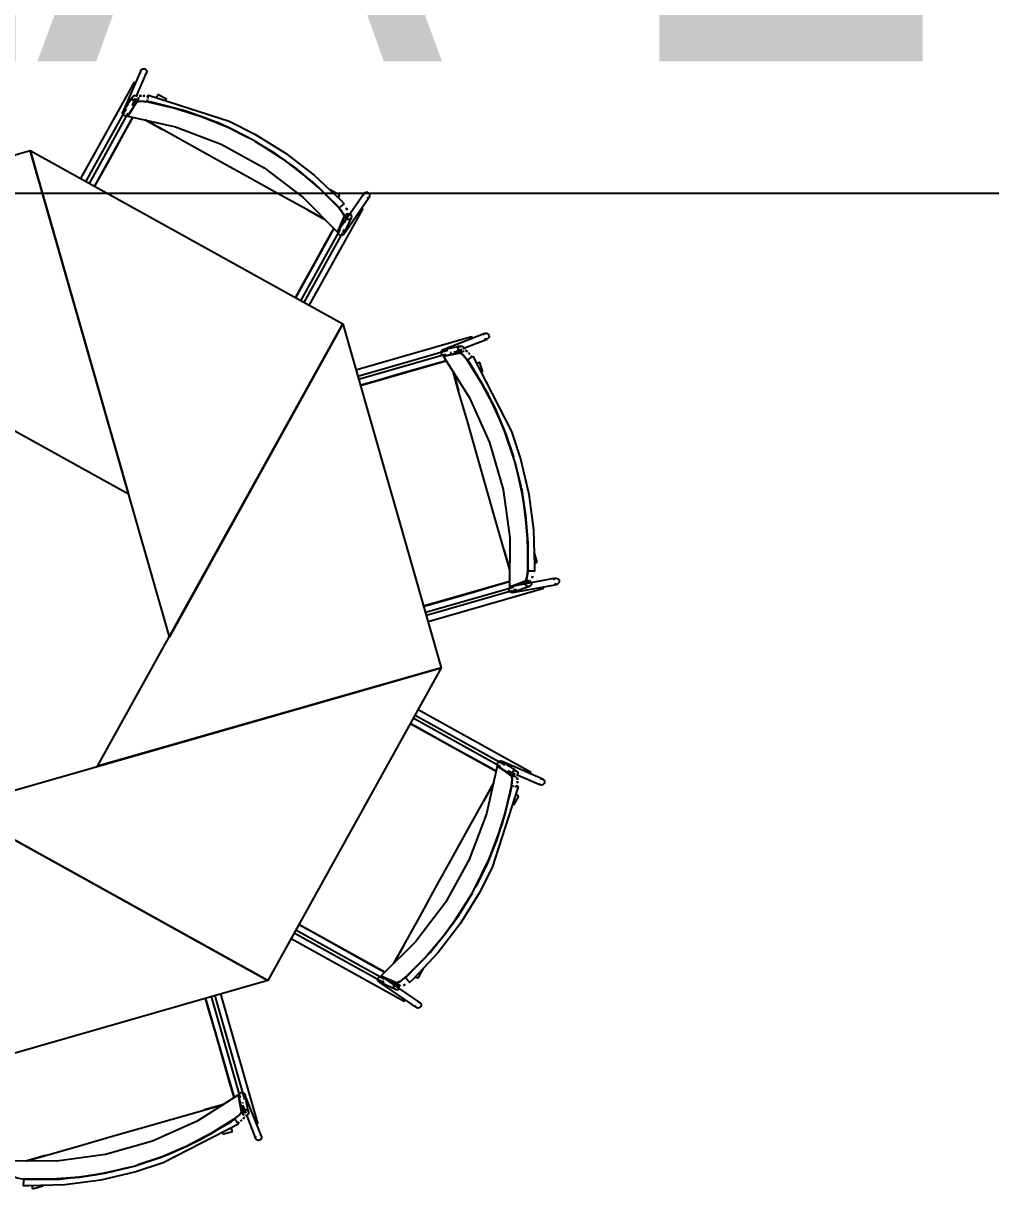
# Model space of a CAD drawing. Header units: metres. Extents: x 2.5 to 42.6, y 0.9 to 31.9.
# Drawn here: x 36.348 to 37.026, y 24.452 to 25.269 of the extents above; entities that cross this region are included whole.
import ezdxf

# ---------------------------------------------------------------- set-up
doc = ezdxf.new("R2010")
doc.units = ezdxf.units.M
for name, color, linetype in [('ARREDI', 9, 'Continuous'), ('PARETI_STRUTTURE', 7, 'Continuous'), ('PORTE_SCALE', 2, 'Continuous'), ('WAYFINDING_RIQUADRI', 7, 'Continuous'), ('WAYFINDING_TESTI', 7, 'Continuous')]:
    doc.layers.add(name, color=color, linetype=linetype)

msp = doc.modelspace()

# ---------------------------------------------------------------- linework, layer by layer
at = {"layer": 'ARREDI'}
for points in [[(36.43056, 25.23422), (36.43038, 25.23494), (36.43048, 25.23569), (36.43056, 25.23592), (36.43056, 25.23593), (36.43081, 25.23635), (36.43135, 25.23686), (36.43205, 25.23715), (36.4328, 25.23719), (36.43352, 25.23697), (36.43412, 25.23651), (36.43453, 25.2359)], [(36.43453, 25.23589), (36.43471, 25.23517), (36.43461, 25.23442), (36.43453, 25.2342), (36.43453, 25.23419), (36.43428, 25.23377), (36.43374, 25.23326)], [(36.42579, 25.22766), (36.42581, 25.22765)], [(36.42655, 25.22724), (36.4261, 25.22749), (36.42584, 25.22763)], [(36.42714, 25.22692), (36.42655, 25.22724)], [(36.42442, 25.2114), (36.42533, 25.21278), (36.42775, 25.21635)], [(36.42474, 25.21558), (36.42455, 25.21631), (36.42464, 25.21704), (36.42487, 25.21757), (36.42497, 25.21771), (36.42546, 25.21817), (36.4255, 25.21819), (36.42618, 25.21847), (36.42692, 25.2185), (36.42764, 25.21828), (36.42824, 25.21782)], [(36.42864, 25.21719), (36.42883, 25.21647), (36.42874, 25.21574), (36.42851, 25.21521), (36.42841, 25.21507), (36.42788, 25.21458), (36.4272, 25.2143), (36.42646, 25.21428), (36.42574, 25.2145), (36.42514, 25.21496), (36.42473, 25.21558)], [(36.43106, 25.21819), (36.4294, 25.21805)], [(36.42945, 25.21804), (36.43113, 25.21818)], [(36.43332, 25.21808), (36.43204, 25.21814)], [(36.43227, 25.21812), (36.43343, 25.21807)], [(36.4347, 25.21789), (36.43577, 25.21773)], [(36.43578, 25.21774), (36.43471, 25.21789)], [(36.43518, 25.21431), (36.43522, 25.21453), (36.43531, 25.21499), (36.4354, 25.21561)], [(36.43554, 25.21635), (36.43566, 25.21708), (36.43577, 25.21773)], [(36.43586, 25.21823), (36.4359, 25.21851), (36.43592, 25.21855), (36.43592, 25.21854)], [(36.44255, 25.21908), (36.44242, 25.21884), (36.44218, 25.21842), (36.44187, 25.21784), (36.4415, 25.2172)], [(36.41797, 25.20536), (36.41779, 25.20608), (36.41789, 25.20683), (36.41797, 25.20705), (36.41797, 25.20707), (36.41822, 25.20749), (36.41877, 25.208), (36.41946, 25.20829), (36.42021, 25.20833)], [(36.43532, 25.21389), (36.4329, 25.21424), (36.43061, 25.21435), (36.42891, 25.21421), (36.42811, 25.21385), (36.4248, 25.20895), (36.42152, 25.20403), (36.45491, 25.19652), (36.48694, 25.18432), (36.51693, 25.1677), (36.54423, 25.147), (36.5683, 25.12267), (36.57073, 25.12806), (36.57314, 25.13346)], [(36.42809, 25.21386), (36.42886, 25.21422), (36.43052, 25.21437), (36.43278, 25.21426), (36.43531, 25.2139)], [(36.43532, 25.2139), (36.4543, 25.20959), (36.4729, 25.20377), (36.49097, 25.19645), (36.5059, 25.18895)], [(36.50589, 25.18895), (36.491, 25.19644), (36.47297, 25.20375), (36.45442, 25.20957), (36.43546, 25.21387)], [(36.42496, 25.20325), (36.41991, 25.19413), (36.41364, 25.18284), (36.40738, 25.17153), (36.4011, 25.16021), (36.39809, 25.15477)], [(36.42169, 25.20491), (36.42115, 25.20439), (36.42046, 25.20411), (36.41971, 25.20407), (36.41899, 25.20428), (36.41839, 25.20474), (36.41797, 25.20536)], [(36.42152, 25.20403), (36.42182, 25.20629)], [(36.43364, 25.2013), (36.44583, 25.19454)], [(36.55956, 25.13151), (36.54702, 25.13845), (36.52691, 25.14961), (36.50672, 25.1608), (36.48649, 25.17201), (36.4663, 25.1832), (36.44617, 25.19436), (36.43365, 25.2013)], [(36.52473, 25.17776), (36.5108, 25.18623)], [(36.5108, 25.18623), (36.52477, 25.17773)], [(36.54036, 25.16646), (36.52525, 25.17741)], [(36.52528, 25.1774), (36.54037, 25.16647)], [(36.56926, 25.13971), (36.55557, 25.1535), (36.54079, 25.16616)], [(36.54085, 25.16611), (36.55564, 25.15343), (36.56936, 25.13961)], [(36.5866, 25.14852), (36.58674, 25.14926), (36.58698, 25.14969), (36.58698, 25.1497), (36.58713, 25.1499), (36.58772, 25.15036), (36.58842, 25.15059)], [(36.58842, 25.1506), (36.58917, 25.15058), (36.58987, 25.15031), (36.59044, 25.14981), (36.59081, 25.14915), (36.59092, 25.14842), (36.59078, 25.14768), (36.59055, 25.14725), (36.59055, 25.14724), (36.5904, 25.14704), (36.58981, 25.14658), (36.5891, 25.14635)], [(36.56887, 25.1466), (36.56923, 25.14725), (36.56955, 25.14782), (36.56979, 25.14825), (36.56991, 25.14848)], [(36.57279, 25.14241), (36.57296, 25.14257), (36.57299, 25.14258), (36.57295, 25.14255), (36.57274, 25.14237), (36.57236, 25.14204), (36.57186, 25.1416), (36.57131, 25.1411), (36.57077, 25.1406)], [(36.54736, 25.13826), (36.55958, 25.1315)], [(36.57314, 25.13347), (36.57301, 25.13434), (36.57224, 25.13584), (36.57093, 25.13773), (36.56935, 25.13961)], [(36.56936, 25.1396), (36.57101, 25.13764), (36.57229, 25.13578), (36.57304, 25.13431), (36.57315, 25.13345)], [(36.57076, 25.1406), (36.57029, 25.14017), (36.56994, 25.13987), (36.56978, 25.13971)], [(36.5761, 25.13596), (36.5737, 25.13054), (36.5731, 25.12922)], [(36.57639, 25.13153), (36.57564, 25.13154), (36.57493, 25.13181), (36.57436, 25.13229), (36.574, 25.13293), (36.57388, 25.13365), (36.57388, 25.13367), (36.57402, 25.13437), (36.57407, 25.13451), (36.57439, 25.135), (36.57497, 25.13546), (36.57568, 25.13569)], [(36.5745, 25.13934), (36.57521, 25.13832)], [(36.57525, 25.13827), (36.5745, 25.13934)], [(36.57714, 25.13541), (36.57771, 25.13493), (36.57808, 25.13429), (36.57821, 25.13356), (36.57821, 25.13349), (36.57807, 25.13284), (36.578, 25.1327), (36.57768, 25.13222), (36.5771, 25.13176), (36.57639, 25.13152)], [(36.58532, 25.13924), (36.58473, 25.13956)], [(36.58605, 25.13883), (36.58607, 25.13882), (36.58601, 25.13885), (36.58576, 25.139), (36.58532, 25.13925)], [(36.53894, 25.0767), (36.5448, 25.08727), (36.55221, 25.10065), (36.55962, 25.11402), (36.56581, 25.12519)], [(36.57062, 25.12461), (36.5683, 25.12268)], [(36.5683, 25.12267), (36.57062, 25.1246)], [(36.5713, 25.12037), (36.57055, 25.12039), (36.56986, 25.12067), (36.56929, 25.12117), (36.56893, 25.12182), (36.5688, 25.12256)], [(36.57207, 25.12434), (36.57264, 25.12384), (36.573, 25.12318), (36.57313, 25.12245), (36.57297, 25.12171), (36.57275, 25.12128), (36.57275, 25.12127), (36.5726, 25.12107), (36.57201, 25.12061), (36.57131, 25.12038)], [(36.67044, 25.05051), (36.67083, 25.05115), (36.67142, 25.05161), (36.67164, 25.05172), (36.67165, 25.05172), (36.67213, 25.05184), (36.67288, 25.05181), (36.67357, 25.05154), (36.67413, 25.05102), (36.67447, 25.05037), (36.67458, 25.04962), (36.67443, 25.04888)], [(36.66267, 25.04841), (36.66254, 25.0489), (36.66245, 25.04919), (36.66244, 25.04925), (36.66244, 25.04923)], [(36.66286, 25.04777), (36.66268, 25.04841)], [(36.67444, 25.04889), (36.67405, 25.04825), (36.67346, 25.04779), (36.67324, 25.04768), (36.67323, 25.04768), (36.67276, 25.04755), (36.67201, 25.04758), (36.67131, 25.04786)], [(36.64345, 25.03605), (36.6427, 25.03608), (36.642, 25.03636), (36.64145, 25.03686), (36.6411, 25.03752), (36.64099, 25.03827), (36.64114, 25.03901)], [(36.64114, 25.039), (36.64153, 25.03964), (36.64211, 25.0401), (36.64233, 25.04021), (36.64235, 25.04021), (36.64282, 25.04034), (36.64357, 25.04031), (36.64426, 25.04003), (36.64482, 25.03952)], [(36.6427, 25.03555), (36.64452, 25.03694)], [(36.65943, 25.03278), (36.65797, 25.03472), (36.65643, 25.03643), (36.65514, 25.03753), (36.6543, 25.03785), (36.6485, 25.03671), (36.64271, 25.03556), (36.661, 25.00662), (36.67503, 24.97536), (36.68447, 24.9424), (36.68915, 24.90846), (36.68897, 24.87424), (36.6945, 24.87633), (36.70001, 24.87844)], [(36.64747, 25.03822), (36.64841, 25.0384)], [(36.64997, 25.03872), (36.65159, 25.03904), (36.65581, 25.03986)], [(36.65705, 25.03982), (36.65666, 25.03919), (36.65609, 25.03873), (36.65554, 25.03852), (36.65538, 25.03849), (36.65468, 25.03852), (36.65466, 25.03852), (36.65398, 25.0388), (36.65344, 25.03931), (36.65309, 25.03996), (36.65299, 25.04071), (36.65315, 25.04145)], [(36.65315, 25.04145), (36.65354, 25.04209), (36.65411, 25.04255), (36.65466, 25.04276), (36.65481, 25.04278), (36.65548, 25.04277), (36.65554, 25.04276), (36.65622, 25.04248), (36.65676, 25.04196), (36.65711, 25.04131), (36.6572, 25.04056)], [(36.65429, 25.03786), (36.6551, 25.03757), (36.65638, 25.0365), (36.65789, 25.03483), (36.65943, 25.03278)], [(36.65946, 25.03882), (36.6582, 25.03988)], [(36.65822, 25.03986), (36.6595, 25.03877)], [(36.66012, 25.03809), (36.66105, 25.03706)], [(36.66099, 25.03715), (36.66012, 25.03809)], [(36.66072, 25.03393), (36.66132, 25.03434), (36.66193, 25.03477), (36.66247, 25.03516), (36.66289, 25.03545), (36.66311, 25.03562)], [(36.66182, 25.03603), (36.66248, 25.03517)], [(36.66248, 25.03517), (36.66183, 25.03603)], [(36.66315, 25.03565), (36.66314, 25.03563)], [(36.64459, 25.03257), (36.63456, 25.0297), (36.62215, 25.02614), (36.60973, 25.02257), (36.59728, 25.019), (36.58485, 25.01543)], [(36.65944, 25.03278), (36.66983, 25.01631), (36.67885, 24.99904), (36.68645, 24.98108), (36.6917, 24.96522)], [(36.6917, 24.96523), (36.68647, 24.98105), (36.67888, 24.99897), (36.66988, 25.01621), (36.65952, 25.03265)], [(36.65963, 25.03316), (36.65983, 25.0333), (36.6602, 25.03356), (36.66072, 25.03393)], [(36.66821, 25.03133), (36.66796, 25.03126), (36.66749, 25.03112), (36.66686, 25.03094), (36.66614, 25.03073)], [(36.64935, 25.02506), (36.65318, 25.01164)], [(36.68904, 24.88666), (36.68509, 24.90044), (36.67874, 24.92255), (36.67238, 24.94475), (36.66601, 24.96697), (36.65965, 24.98916), (36.6533, 25.01128), (36.64935, 25.02505)], [(36.69325, 24.95984), (36.69713, 24.94395)], [(36.69711, 24.944), (36.69325, 24.95983)], [(36.70169, 24.88561), (36.70176, 24.90504), (36.70026, 24.92444), (36.69724, 24.94338)], [(36.69724, 24.94335), (36.70027, 24.92436), (36.70177, 24.90493), (36.70169, 24.88546)], [(36.68529, 24.89967), (36.68904, 24.88665)], [(36.70629, 24.89075), (36.707, 24.89096), (36.70764, 24.89114), (36.7081, 24.89127), (36.70836, 24.89135)], [(36.70839, 24.89136), (36.70836, 24.89134)], [(36.70002, 24.87845), (36.70055, 24.87916), (36.70108, 24.88077), (36.70148, 24.88303), (36.70169, 24.88546)], [(36.70169, 24.88546), (36.70147, 24.8829), (36.70106, 24.88068), (36.70055, 24.87911), (36.70002, 24.87843)], [(36.70338, 24.88517), (36.70275, 24.88521), (36.70229, 24.88523), (36.70205, 24.88524)], [(36.7061, 24.88502), (36.70634, 24.88501), (36.70635, 24.88501), (36.70631, 24.88501), (36.70603, 24.88502), (36.70553, 24.88506), (36.70487, 24.88509), (36.70412, 24.88513), (36.70338, 24.88517)], [(36.70514, 24.88164), (36.70491, 24.88041)], [(36.70491, 24.88035), (36.70515, 24.88164)], [(36.6288, 24.86051), (36.63264, 24.86163), (36.64731, 24.86582), (36.66202, 24.87004), (36.67671, 24.87425), (36.68899, 24.87778)], [(36.68946, 24.87049), (36.68895, 24.87103), (36.68865, 24.87172), (36.68859, 24.87247), (36.6888, 24.8732), (36.68924, 24.87379)], [(36.69197, 24.87396), (36.68897, 24.87424)], [(36.68897, 24.87424), (36.69197, 24.87396)], [(36.69281, 24.87275), (36.69286, 24.872), (36.69265, 24.87127), (36.69221, 24.87066), (36.6916, 24.87025), (36.69113, 24.87011), (36.69111, 24.87011), (36.69088, 24.87007), (36.69013, 24.87015), (36.68946, 24.87048)], [(36.70387, 24.87811), (36.69834, 24.87599), (36.697, 24.87548)], [(36.70095, 24.87478), (36.70043, 24.87532), (36.70011, 24.87601), (36.70006, 24.87675), (36.70025, 24.87747), (36.70067, 24.87807), (36.70068, 24.87807), (36.70128, 24.87847), (36.70142, 24.87853), (36.70199, 24.87865), (36.70273, 24.87855)], [(36.70391, 24.87768), (36.70422, 24.877), (36.70429, 24.87625), (36.70409, 24.87553), (36.70366, 24.87493), (36.70362, 24.87489), (36.70307, 24.87453), (36.70293, 24.87447), (36.70234, 24.87435), (36.70161, 24.87445), (36.70094, 24.87478)], [(36.71271, 24.87392), (36.71253, 24.87456)], [(36.71294, 24.87315), (36.71285, 24.87342), (36.71271, 24.87392)], [(36.71295, 24.87311), (36.71295, 24.8731)], [(36.71975, 24.87897), (36.72018, 24.87957), (36.72081, 24.87998), (36.72128, 24.88014), (36.7213, 24.88014), (36.72153, 24.88016), (36.72228, 24.88008), (36.72295, 24.87976)], [(36.72294, 24.87975), (36.72345, 24.87921), (36.72376, 24.87852), (36.72382, 24.87777), (36.72361, 24.87705), (36.72316, 24.87645), (36.72255, 24.87603), (36.72208, 24.87588), (36.72207, 24.87588), (36.72183, 24.87585), (36.72108, 24.87593), (36.72041, 24.87627)], [(36.67963, 24.74496), (36.67051, 24.75002), (36.65922, 24.75628), (36.64791, 24.76254), (36.63659, 24.76882), (36.62529, 24.77508), (36.61944, 24.77832)], [(36.68129, 24.74823), (36.68077, 24.74877), (36.68048, 24.74946), (36.68045, 24.75021), (36.68066, 24.75094), (36.68112, 24.75153), (36.68174, 24.75195)], [(36.68174, 24.75195), (36.68246, 24.75213), (36.68321, 24.75203), (36.68344, 24.75195), (36.68345, 24.75195), (36.68387, 24.7517), (36.68438, 24.75116), (36.68467, 24.75046), (36.68471, 24.74971), (36.6846, 24.74936)], [(36.69027, 24.73461), (36.69062, 24.73702), (36.69073, 24.73931), (36.69059, 24.74101), (36.69023, 24.74181), (36.68533, 24.74512), (36.68041, 24.7484), (36.6729, 24.71501), (36.66071, 24.68298), (36.64408, 24.653), (36.62339, 24.62569), (36.59905, 24.60162), (36.60444, 24.59919), (36.60984, 24.59679)], [(36.68041, 24.7484), (36.68267, 24.7481)], [(36.68778, 24.7455), (36.68916, 24.74459), (36.69273, 24.74217)], [(36.69024, 24.74184), (36.6906, 24.74104), (36.69075, 24.73941), (36.69064, 24.73714), (36.69028, 24.73461)], [(36.69357, 24.74128), (36.69285, 24.74109), (36.69212, 24.74118), (36.69159, 24.74141), (36.69145, 24.74151), (36.69096, 24.74204), (36.69069, 24.74272), (36.69066, 24.74346), (36.69088, 24.74418), (36.69134, 24.74478), (36.69196, 24.74518)], [(36.69197, 24.74519), (36.69269, 24.74537), (36.69342, 24.74528), (36.69395, 24.74505), (36.69409, 24.74495), (36.69455, 24.74448), (36.69458, 24.74442), (36.69485, 24.74374), (36.69488, 24.743), (36.69466, 24.74228), (36.6942, 24.74169)], [(36.7033, 24.74279), (36.70362, 24.74337)], [(36.70362, 24.74337), (36.70387, 24.74382), (36.70401, 24.74408)], [(36.70404, 24.74413), (36.70403, 24.74411)], [(36.60789, 24.61036), (36.61484, 24.6229), (36.62599, 24.64301), (36.63718, 24.66321), (36.64839, 24.68343), (36.65959, 24.70362), (36.67074, 24.72375), (36.67768, 24.73628)], [(36.69028, 24.73461), (36.68597, 24.71562), (36.68015, 24.69702), (36.67284, 24.67894), (36.66534, 24.66402)], [(36.66534, 24.66403), (36.67282, 24.67892), (36.68013, 24.69695), (36.68595, 24.7155), (36.69025, 24.73446)], [(36.67768, 24.73628), (36.67092, 24.72409)], [(36.69069, 24.73474), (36.69091, 24.7347), (36.69137, 24.73461), (36.69199, 24.7345)], [(36.69273, 24.73438), (36.69346, 24.73426), (36.69411, 24.73415)], [(36.69427, 24.73522), (36.69411, 24.73415)], [(36.69412, 24.73414), (36.69427, 24.73521)], [(36.69442, 24.74047), (36.69456, 24.73879)], [(36.69457, 24.73886), (36.69443, 24.74052)], [(36.6945, 24.73765), (36.69445, 24.7365)], [(36.69447, 24.7366), (36.69452, 24.73788)], [(36.69461, 24.73406), (36.69489, 24.73402), (36.69493, 24.734), (36.69492, 24.734)], [(36.71228, 24.73539), (36.71155, 24.73521), (36.7108, 24.73531), (36.71058, 24.73539), (36.71057, 24.73539), (36.71015, 24.73564), (36.70964, 24.73618)], [(36.7106, 24.73936), (36.71132, 24.73954), (36.71207, 24.73944), (36.7123, 24.73936), (36.71231, 24.73936), (36.71273, 24.73911), (36.71324, 24.73857), (36.71353, 24.73787), (36.71357, 24.73712), (36.71335, 24.7364), (36.71289, 24.7358), (36.71228, 24.73539)], [(36.69546, 24.72738), (36.69522, 24.7275), (36.6948, 24.72774), (36.69422, 24.72806), (36.69358, 24.72842)], [(36.66261, 24.65912), (36.65411, 24.64515)], [(36.65414, 24.64519), (36.66261, 24.65912)], [(36.65378, 24.64464), (36.64249, 24.62907), (36.62981, 24.61428), (36.61599, 24.60057)], [(36.61609, 24.60066), (36.62989, 24.61435), (36.64254, 24.62913), (36.6538, 24.64466)], [(36.54137, 24.63748), (36.55031, 24.63252), (36.56365, 24.62513), (36.57704, 24.61771), (36.5904, 24.6103), (36.60156, 24.6041)], [(36.61464, 24.62257), (36.60788, 24.61034)], [(36.59676, 24.59862), (36.59677, 24.59937), (36.59705, 24.60006), (36.59755, 24.60063), (36.5982, 24.60099), (36.59894, 24.60112)], [(36.60072, 24.59785), (36.60022, 24.59728), (36.59956, 24.59692), (36.59883, 24.5968), (36.59809, 24.59695), (36.59766, 24.59717), (36.59765, 24.59717), (36.59745, 24.59732), (36.597, 24.59791), (36.59676, 24.59862)], [(36.59905, 24.60162), (36.60099, 24.5993)], [(36.60099, 24.5993), (36.59906, 24.60162)], [(36.61234, 24.59382), (36.60692, 24.59623), (36.6056, 24.59682)], [(36.60791, 24.59353), (36.60792, 24.59428), (36.60819, 24.59499), (36.60867, 24.59556), (36.60931, 24.59592), (36.61003, 24.59604), (36.61005, 24.59604), (36.61076, 24.5959), (36.61089, 24.59585), (36.61138, 24.59553), (36.61184, 24.59495), (36.61208, 24.59424)], [(36.61598, 24.60056), (36.61402, 24.59891), (36.61216, 24.59763), (36.61069, 24.59688), (36.60983, 24.59677)], [(36.60985, 24.59678), (36.61072, 24.59691), (36.61222, 24.59769), (36.61411, 24.59899), (36.61599, 24.60057)], [(36.61465, 24.59467), (36.61572, 24.59542)], [(36.61573, 24.59542), (36.6147, 24.5947)], [(36.61698, 24.59916), (36.61655, 24.59963), (36.61625, 24.59998), (36.61609, 24.60014)], [(36.61879, 24.59713), (36.61895, 24.59696), (36.61896, 24.59693), (36.61893, 24.59697), (36.61875, 24.59718), (36.61842, 24.59756), (36.61798, 24.59806), (36.61748, 24.59861), (36.61698, 24.59916)], [(36.62298, 24.60105), (36.62364, 24.60069), (36.62421, 24.60037), (36.62464, 24.60013), (36.62486, 24.60001)], [(36.61179, 24.59278), (36.61131, 24.59221), (36.61067, 24.59184), (36.60995, 24.59171), (36.60988, 24.59173), (36.60922, 24.59185), (36.60909, 24.59192), (36.6086, 24.59224), (36.60814, 24.59282), (36.6079, 24.59353)], [(36.49593, 24.51623), (36.49305, 24.52626), (36.4895, 24.53867), (36.48593, 24.55109), (36.48236, 24.56353), (36.47879, 24.57596), (36.47597, 24.58578)], [(36.61521, 24.58387), (36.6152, 24.58385), (36.61523, 24.58391), (36.61538, 24.58416), (36.61563, 24.5846)], [(36.61562, 24.58461), (36.61594, 24.58519)], [(36.62698, 24.5815), (36.62697, 24.58075), (36.62669, 24.58005), (36.62619, 24.57948), (36.62554, 24.57911), (36.6248, 24.579), (36.62406, 24.57914), (36.62363, 24.57937), (36.62362, 24.57937), (36.62342, 24.57953), (36.62297, 24.58011), (36.62273, 24.58082)], [(36.62491, 24.58332), (36.62564, 24.58318), (36.62607, 24.58294), (36.62609, 24.58294), (36.62628, 24.58279), (36.62674, 24.58221), (36.62697, 24.5815)], [(36.49613, 24.50139), (36.49808, 24.50285), (36.49979, 24.50439), (36.50088, 24.50568), (36.5012, 24.50651), (36.50006, 24.51232), (36.49891, 24.51811), (36.46998, 24.49982), (36.43872, 24.48579), (36.40576, 24.47635), (36.37181, 24.47167), (36.33759, 24.47185), (36.33969, 24.46632), (36.3418, 24.46081)], [(36.49891, 24.51812), (36.5003, 24.5163)], [(36.49941, 24.51737), (36.49943, 24.51812), (36.49971, 24.51882), (36.50021, 24.51937), (36.50088, 24.51972), (36.50163, 24.51983), (36.50236, 24.51968)], [(36.50158, 24.51335), (36.50176, 24.51241)], [(36.50236, 24.51968), (36.503, 24.51929), (36.50346, 24.51871), (36.50357, 24.51849), (36.50357, 24.51847), (36.50369, 24.518), (36.50366, 24.51725), (36.50339, 24.51656), (36.50287, 24.516)], [(36.35002, 24.47178), (36.3638, 24.47573), (36.38591, 24.48207), (36.4081, 24.48844), (36.43033, 24.49481), (36.45252, 24.50119), (36.47463, 24.50752), (36.48841, 24.51146)], [(36.48841, 24.51147), (36.475, 24.50764)], [(36.50121, 24.50652), (36.50092, 24.50572), (36.49985, 24.50444), (36.49819, 24.50293), (36.49613, 24.50139)], [(36.50318, 24.50377), (36.50254, 24.50416), (36.50208, 24.50473), (36.50187, 24.50528), (36.50185, 24.50543), (36.50187, 24.50614), (36.50187, 24.50616), (36.50215, 24.50684), (36.50267, 24.50738), (36.50332, 24.50773), (36.50407, 24.50782), (36.5048, 24.50767)], [(36.50207, 24.51085), (36.50239, 24.50923), (36.50321, 24.50501)], [(36.50481, 24.50767), (36.50545, 24.50728), (36.5059, 24.50671), (36.50611, 24.50616), (36.50614, 24.506), (36.50613, 24.50534), (36.50611, 24.50528), (36.50584, 24.5046), (36.50532, 24.50406), (36.50467, 24.50371), (36.50392, 24.50361)], [(36.4444, 24.47435), (36.46232, 24.48193), (36.47957, 24.49093), (36.49601, 24.50129)], [(36.49613, 24.50138), (36.47966, 24.49099), (36.4624, 24.48197), (36.44444, 24.47437)], [(36.49652, 24.50119), (36.49666, 24.50099), (36.49692, 24.50062), (36.49728, 24.5001)], [(36.49728, 24.50009), (36.4977, 24.4995), (36.49813, 24.49889), (36.49852, 24.49834), (36.49881, 24.49793), (36.49898, 24.49771)], [(36.49939, 24.499), (36.49852, 24.49834)], [(36.49852, 24.49834), (36.49938, 24.49899)], [(36.499, 24.49766), (36.49899, 24.49768)], [(36.50145, 24.5007), (36.50042, 24.49977)], [(36.50051, 24.49983), (36.50145, 24.50069)], [(36.50321, 24.5026), (36.50213, 24.50132)], [(36.50218, 24.50136), (36.50323, 24.50262)], [(36.51112, 24.49796), (36.51176, 24.49814)], [(36.51177, 24.49815), (36.51227, 24.49828), (36.51254, 24.49837), (36.5126, 24.49838), (36.51259, 24.49838)], [(36.49468, 24.49261), (36.49461, 24.49286), (36.49447, 24.49333), (36.49429, 24.49396), (36.49409, 24.49468)], [(36.51224, 24.48638), (36.5116, 24.48677), (36.51115, 24.48735), (36.51103, 24.48758), (36.51103, 24.48759), (36.51091, 24.48806), (36.51094, 24.48881), (36.51121, 24.48951)], [(36.51386, 24.49037), (36.5145, 24.48998), (36.51496, 24.4894), (36.51506, 24.48918), (36.51507, 24.48917), (36.5152, 24.48869), (36.51517, 24.48794), (36.51489, 24.48725), (36.51438, 24.48669), (36.51373, 24.48635), (36.51298, 24.48623), (36.51224, 24.48639)], [(36.36342, 24.47564), (36.35001, 24.47178)], [(36.4442, 24.47428), (36.42858, 24.46912)], [(36.42859, 24.46911), (36.4442, 24.47428)], [(36.42319, 24.46757), (36.40731, 24.46369)], [(36.40735, 24.46371), (36.42318, 24.46757)], [(36.34881, 24.45913), (36.34626, 24.45935), (36.34404, 24.45976), (36.34247, 24.46027), (36.34179, 24.4608)], [(36.34837, 24.45472), (36.34836, 24.45448), (36.34836, 24.45447), (36.34836, 24.45451), (36.34837, 24.45479), (36.3484, 24.45529), (36.34844, 24.45595), (36.34849, 24.4567), (36.34853, 24.45744)], [(36.34853, 24.45743), (36.34857, 24.45807), (36.34858, 24.45853), (36.3486, 24.45877)], [(36.4067, 24.46357), (36.38772, 24.46055), (36.36829, 24.45905), (36.34882, 24.45913)], [(36.34896, 24.45913), (36.36839, 24.45906), (36.3878, 24.46056), (36.40674, 24.46358)], [(36.35411, 24.45453), (36.35432, 24.45382), (36.3545, 24.45318), (36.35462, 24.45272), (36.35471, 24.45246)], [(36.35471, 24.45243), (36.3547, 24.45246)]]:
    msp.add_lwpolyline(points, dxfattribs=at)
for points in [[(36.11203, 25.11074), (36.35291, 25.17981), (36.42198, 24.93895)], [(36.35291, 25.17982), (36.57206, 25.05835), (36.45059, 24.83918)], [(36.57207, 25.05835), (36.64114, 24.81747), (36.40027, 24.7484)], [(36.64115, 24.81749), (36.51967, 24.59832), (36.30051, 24.71979)], [(36.51967, 24.59832), (36.27879, 24.52925), (36.20973, 24.77011)]]:
    msp.add_lwpolyline(points, close=True, dxfattribs=at)
at = {"layer": 'PARETI_STRUTTURE'}
for points in [[(36.43056, 25.23592), (36.41798, 25.20706)], [(36.42725, 25.21749), (36.43454, 25.23419)], [(36.42579, 25.22766), (36.38838, 25.16016)], [(36.4285, 25.2152), (36.42217, 25.20534)], [(36.42491, 25.21214), (36.42684, 25.21657)], [(36.43592, 25.21856), (36.49239, 25.2005), (36.51046, 25.1914)], [(36.4488, 25.21565), (36.44257, 25.21911)], [(36.39234, 25.15837), (36.42058, 25.20932)], [(36.42624, 25.21443), (36.42574, 25.21352)], [(36.50836, 25.18762), (36.48585, 25.19866), (36.46235, 25.20738), (36.4381, 25.2137), (36.43518, 25.21429)], [(36.42156, 25.20599), (36.39433, 25.15685)], [(36.39812, 25.15475), (36.42499, 25.20324)], [(36.42194, 25.20533), (36.42237, 25.20632)], [(36.51046, 25.19141), (36.53193, 25.17806), (36.55199, 25.16265), (36.57039, 25.14533), (36.57299, 25.14259)], [(36.56976, 25.1397), (36.5517, 25.15717), (36.53203, 25.17271), (36.51088, 25.18621), (36.50835, 25.18763)], [(36.56993, 25.14851), (36.56325, 25.15222)], [(36.58698, 25.1497), (36.56917, 25.12372)], [(36.57275, 25.12128), (36.59055, 25.14725)], [(36.54865, 25.07132), (36.58607, 25.13882)], [(36.56907, 25.12393), (36.56912, 25.12405), (36.56918, 25.12416), (36.56923, 25.12429), (36.56929, 25.1244), (36.56934, 25.12452), (36.5694, 25.12464), (36.56946, 25.12476), (36.56951, 25.12487), (36.56957, 25.125), (36.56962, 25.12511), (36.56968, 25.12523), (36.56973, 25.12534), (36.56979, 25.12547), (36.56986, 25.12559), (36.56991, 25.1257), (36.56997, 25.12583), (36.57003, 25.12594), (36.57008, 25.12607), (36.57014, 25.12618), (36.57019, 25.1263), (36.57025, 25.12641), (36.5703, 25.12654), (36.57036, 25.12665), (36.57041, 25.12677), (36.57047, 25.1269), (36.57053, 25.12701), (36.57058, 25.12714), (36.57064, 25.12725), (36.57069, 25.12737), (36.57075, 25.12748), (36.5708, 25.12761), (36.57086, 25.12772), (36.57091, 25.12784), (36.57097, 25.12795), (36.57103, 25.12808), (36.57108, 25.12819), (36.57114, 25.12832), (36.57119, 25.12844), (36.57125, 25.12855), (36.5713, 25.12868), (36.57136, 25.12879), (36.57141, 25.12891), (36.57148, 25.12902), (36.57154, 25.12915), (36.57159, 25.12926), (36.57165, 25.12939), (36.57171, 25.1295), (36.57176, 25.12962), (36.57182, 25.12973), (36.57187, 25.12986), (36.57193, 25.12998), (36.57198, 25.13009), (36.57204, 25.13022), (36.57209, 25.13033), (36.57215, 25.13045), (36.57221, 25.13057), (36.57226, 25.13069), (36.57232, 25.1308), (36.57237, 25.13093), (36.57243, 25.13104), (36.57248, 25.13116), (36.57254, 25.13127), (36.57259, 25.1314), (36.57265, 25.13152), (36.57271, 25.13164), (36.57276, 25.13176), (36.57282, 25.13187), (36.57287, 25.132), (36.57293, 25.13211), (36.57298, 25.13223), (36.57304, 25.13234), (36.57311, 25.13247), (36.57316, 25.13258), (36.57322, 25.1327), (36.57328, 25.13282), (36.57333, 25.13294), (36.57339, 25.13307), (36.57344, 25.13318), (36.5735, 25.1333), (36.57355, 25.13341), (36.57361, 25.13354), (36.57366, 25.13365), (36.57372, 25.13377), (36.57378, 25.13389), (36.57383, 25.13401), (36.57389, 25.13412), (36.57394, 25.13425), (36.574, 25.13436), (36.57405, 25.13448), (36.57407, 25.13451)], [(36.578, 25.13271), (36.57298, 25.12207)], [(36.5741, 25.13126), (36.57461, 25.13218)], [(36.56579, 25.12521), (36.53892, 25.07671)], [(36.5427, 25.07462), (36.57023, 25.12428)], [(36.57175, 25.12192), (36.54487, 25.07342)], [(36.57328, 25.12468), (36.57185, 25.12211)], [(36.66243, 25.04924), (36.58134, 25.02599)], [(36.67165, 25.05171), (36.64234, 25.04021)], [(36.65627, 25.04102), (36.67324, 25.04769)], [(36.58254, 25.02182), (36.64579, 25.03996)], [(36.64412, 25.03691), (36.58322, 25.01944)], [(36.64392, 25.03618), (36.64492, 25.03656)], [(36.65554, 25.03852), (36.64409, 25.03602)], [(36.65084, 25.03889), (36.65555, 25.04074)], [(36.65339, 25.03957), (36.65159, 25.03905)], [(36.66316, 25.03565), (36.69032, 24.98295), (36.69667, 24.96374)], [(36.58441, 25.01528), (36.64461, 25.03254)], [(36.6925, 24.96255), (36.68439, 24.98627), (36.67394, 25.00906), (36.66127, 25.03067), (36.65962, 25.03314)], [(36.67021, 25.02448), (36.66824, 25.03134)], [(36.70203, 24.88525), (36.70163, 24.91036), (36.6987, 24.93527), (36.69328, 24.95976), (36.6925, 24.96255)], [(36.69667, 24.96374), (36.70242, 24.93912), (36.70569, 24.91405), (36.70646, 24.88878), (36.70636, 24.885)], [(36.70839, 24.89136), (36.70628, 24.8987)], [(36.68899, 24.8778), (36.62879, 24.86054)], [(36.62998, 24.85638), (36.69147, 24.874)], [(36.63186, 24.84984), (36.71296, 24.87309)], [(36.72128, 24.88014), (36.69033, 24.87436)], [(36.69039, 24.87458), (36.69052, 24.87462), (36.69064, 24.87467), (36.69077, 24.87472), (36.69089, 24.87476), (36.69101, 24.87481), (36.69113, 24.87485), (36.69126, 24.87489), (36.69138, 24.87493), (36.69151, 24.87499), (36.69163, 24.87503), (36.69176, 24.87507), (36.69188, 24.87511), (36.69201, 24.87515), (36.69212, 24.87521), (36.69224, 24.87525), (36.69237, 24.87529), (36.69249, 24.87533), (36.69262, 24.87537), (36.69274, 24.87542), (36.69287, 24.87547), (36.69299, 24.87551), (36.69312, 24.87556), (36.69323, 24.8756), (36.69335, 24.87564), (36.69348, 24.87569), (36.6936, 24.87574), (36.69373, 24.87578), (36.69385, 24.87582), (36.69398, 24.87586), (36.6941, 24.87592), (36.69423, 24.87596), (36.69435, 24.876), (36.69446, 24.87604), (36.69459, 24.87608), (36.69471, 24.87612), (36.69484, 24.87618), (36.69496, 24.87622), (36.69509, 24.87626), (36.69521, 24.87631), (36.69534, 24.87635), (36.69546, 24.8764), (36.69558, 24.87644), (36.6957, 24.87649), (36.69583, 24.87653), (36.69595, 24.87657), (36.69608, 24.87661), (36.6962, 24.87667), (36.69633, 24.87671), (36.69645, 24.87675), (36.69658, 24.87679), (36.69669, 24.87683), (36.69681, 24.87689), (36.69694, 24.87693), (36.69706, 24.87697), (36.69719, 24.87701), (36.69731, 24.87706), (36.69744, 24.87711), (36.69756, 24.87715), (36.69769, 24.87719), (36.6978, 24.87724), (36.69792, 24.87728), (36.69805, 24.87732), (36.69817, 24.87737), (36.6983, 24.87742), (36.69842, 24.87746), (36.69855, 24.8775), (36.69867, 24.87754), (36.6988, 24.8776), (36.69891, 24.87764), (36.69903, 24.87768), (36.69916, 24.87772), (36.69928, 24.87776), (36.69941, 24.87781), (36.69953, 24.87786), (36.69966, 24.8779), (36.69978, 24.87794), (36.69991, 24.87799), (36.70003, 24.87803), (36.70014, 24.87808), (36.70027, 24.87812), (36.70039, 24.87817), (36.70052, 24.87821), (36.70064, 24.87825), (36.70077, 24.87831), (36.70089, 24.87835), (36.70102, 24.87839), (36.70114, 24.87843), (36.70126, 24.87847), (36.70138, 24.87851), (36.70142, 24.87853)], [(36.69391, 24.87214), (36.69109, 24.87133)], [(36.69112, 24.87011), (36.72208, 24.87588)], [(36.70292, 24.87447), (36.69185, 24.8705)], [(36.69917, 24.87622), (36.70015, 24.8765)], [(36.69087, 24.87127), (36.63066, 24.854)], [(36.62272, 24.78425), (36.68571, 24.74934)], [(36.70404, 24.74413), (36.62482, 24.78803)], [(36.61942, 24.7783), (36.67963, 24.74492)], [(36.68237, 24.74836), (36.62152, 24.78208)], [(36.7123, 24.73936), (36.68344, 24.75194)], [(36.68171, 24.74798), (36.6827, 24.74755)], [(36.69158, 24.74142), (36.68172, 24.74775)], [(36.68852, 24.74501), (36.69295, 24.74308)], [(36.69081, 24.74368), (36.6899, 24.74418)], [(36.69387, 24.74268), (36.71058, 24.73539)], [(36.664, 24.66156), (36.67504, 24.68408), (36.68377, 24.70758), (36.69009, 24.73183), (36.69067, 24.73474)], [(36.69494, 24.734), (36.67688, 24.67753), (36.66778, 24.65946)], [(36.69203, 24.72112), (36.69549, 24.72735)], [(36.61608, 24.60017), (36.63355, 24.61821), (36.64909, 24.63789), (36.66259, 24.65904), (36.66401, 24.66157)], [(36.66779, 24.65946), (36.65444, 24.63799), (36.63904, 24.61794), (36.62171, 24.59953), (36.61897, 24.59694)], [(36.60159, 24.60413), (36.54138, 24.6375)], [(36.53598, 24.62776), (36.61521, 24.58386)], [(36.5983, 24.59817), (36.53809, 24.63155)], [(36.53928, 24.63371), (36.60066, 24.5997)], [(36.62489, 24.59999), (36.6286, 24.60667)], [(36.59766, 24.59717), (36.62363, 24.57937)], [(36.60909, 24.59192), (36.59845, 24.59695)], [(36.60107, 24.59664), (36.5985, 24.59807)], [(36.62608, 24.58294), (36.6001, 24.60075)], [(36.60031, 24.60085), (36.60043, 24.6008), (36.60054, 24.60074), (36.60067, 24.60069), (36.60078, 24.60063), (36.60091, 24.60058), (36.60102, 24.60052), (36.60114, 24.60046), (36.60125, 24.60041), (36.60138, 24.60035), (36.60149, 24.6003), (36.60161, 24.60024), (36.60173, 24.60019), (36.60185, 24.60013), (36.60198, 24.60008), (36.60209, 24.60001), (36.60221, 24.59995), (36.60232, 24.5999), (36.60245, 24.59984), (36.60256, 24.59978), (36.60268, 24.59973), (36.60279, 24.59967), (36.60292, 24.59962), (36.60303, 24.59956), (36.60316, 24.59951), (36.60328, 24.59945), (36.60339, 24.5994), (36.60352, 24.59934), (36.60363, 24.59928), (36.60375, 24.59923), (36.60386, 24.59917), (36.60399, 24.59912), (36.6041, 24.59906), (36.60423, 24.59901), (36.60434, 24.59895), (36.60446, 24.5989), (36.60457, 24.59884), (36.6047, 24.59878), (36.60482, 24.59873), (36.60493, 24.59867), (36.60506, 24.59862), (36.60517, 24.59856), (36.60529, 24.59851), (36.60541, 24.59844), (36.60553, 24.59838), (36.60564, 24.59833), (36.60577, 24.59827), (36.60588, 24.59821), (36.606, 24.59816), (36.60611, 24.5981), (36.60624, 24.59805), (36.60635, 24.59799), (36.60648, 24.59794), (36.6066, 24.59788), (36.60671, 24.59783), (36.60684, 24.59777), (36.60695, 24.59771), (36.60707, 24.59766), (36.60718, 24.5976), (36.60731, 24.59755), (36.60742, 24.59749), (36.60754, 24.59744), (36.60766, 24.59738), (36.60778, 24.59733), (36.60791, 24.59727), (36.60802, 24.59721), (36.60814, 24.59716), (36.60825, 24.5971), (36.60838, 24.59705), (36.60849, 24.59699), (36.60861, 24.59694), (36.60873, 24.59688), (36.60885, 24.59681), (36.60896, 24.59676), (36.60909, 24.5967), (36.6092, 24.59665), (36.60932, 24.59659), (36.60945, 24.59653), (36.60956, 24.59648), (36.60968, 24.59642), (36.60979, 24.59637), (36.60992, 24.59631), (36.61003, 24.59626), (36.61016, 24.5962), (36.61027, 24.59615), (36.61039, 24.59609), (36.6105, 24.59603), (36.61063, 24.59598), (36.61074, 24.59592), (36.61086, 24.59587), (36.61089, 24.59585)], [(36.60764, 24.59582), (36.60856, 24.59531)], [(36.50027, 24.5167), (36.48011, 24.58698)], [(36.48249, 24.58766), (36.50331, 24.51503)], [(36.5126, 24.49838), (36.48665, 24.58885)], [(36.47595, 24.58578), (36.49591, 24.51621)], [(36.50187, 24.50528), (36.49937, 24.51672)], [(36.49953, 24.51689), (36.49992, 24.51589)], [(36.51507, 24.48917), (36.50357, 24.51847)], [(36.50612, 24.50615), (36.50491, 24.51162), (36.50361, 24.51765)], [(36.50225, 24.50998), (36.50409, 24.50527)], [(36.50293, 24.50743), (36.50241, 24.50923)], [(36.4259, 24.46831), (36.44962, 24.47642), (36.47242, 24.48688), (36.49403, 24.49955), (36.4965, 24.5012)], [(36.499, 24.49766), (36.44631, 24.4705), (36.4271, 24.46415)], [(36.50438, 24.50455), (36.51104, 24.48759)], [(36.48784, 24.49061), (36.4947, 24.49258)], [(36.4271, 24.46415), (36.40247, 24.4584), (36.3774, 24.45512), (36.35214, 24.45436), (36.34836, 24.45446)], [(36.3486, 24.45879), (36.37371, 24.45919), (36.39863, 24.46212), (36.42311, 24.46754), (36.42591, 24.46832)], [(36.35471, 24.45243), (36.36206, 24.45454)]]:
    msp.add_lwpolyline(points, dxfattribs=at)
at = {"layer": 'PORTE_SCALE'}
for centre, radius, start, end in [((29.3125, 29.77927), 8.44956, 327.24518, 327.324991), ((37.07679, 23.07563), 2.01191, 102.11177, 102.44654), ((35.71826, 23.23698), 1.79617, 57.09736, 57.47281)]:
    msp.add_arc(centre, radius, start, end, dxfattribs=at)
at = {"layer": 'WAYFINDING_RIQUADRI'}
msp.add_lwpolyline([(35.7, 25.15), (37.3, 25.15), (37.3, 25.65), (35.7, 25.65)], close=True, dxfattribs=at)

# ---------------------------------------------------------------- texts
at = {"layer": 'WAYFINDING_TESTI', "insert": (36.5, 25.4), "char_height": 0.32, "attachment_point": 5}
msp.add_mtext('AULA 110', dxfattribs=at)

doc.saveas('drawing.dxf')
